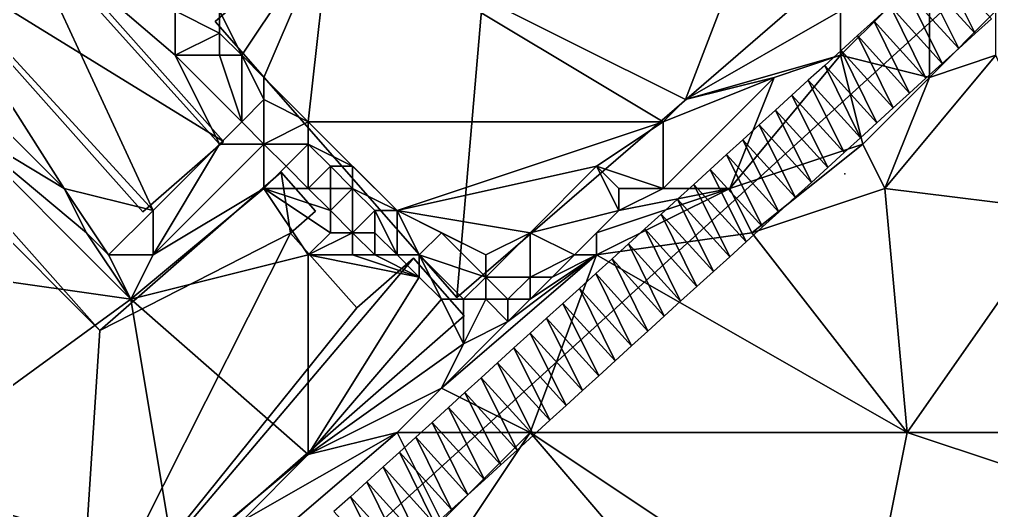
# Model space of a CAD drawing. Header units: metres. Extents: x -1103 to 901, y -902 to 905.
# Drawn here: x -344 to -256.4, y 121 to 165.2 of the extents above; entities that cross this region are included whole.
import ezdxf

# ---------------------------------------------------------------- set-up
doc = ezdxf.new("R2010")
doc.units = ezdxf.units.M
for name, color, linetype in [('OSM_BUILDING_FOOTPRINTS', 7, 'CONTINUOUS'), ('OSM_BUILDING_ROOFS', 1, 'CONTINUOUS'), ('OSM_BUILDING_WALLS', 8, 'CONTINUOUS'), ('OSM_ROAD_AXES', 2, 'CONTINUOUS'), ('OSM_ROAD_SURFACE', 9, 'CONTINUOUS'), ('OSM_TERRAIN', 3, 'CONTINUOUS'), ('OSM_TREES', 3, 'CONTINUOUS')]:
    doc.layers.add(name, color=color, linetype=linetype)

msp = doc.modelspace()

# ---------------------------------------------------------------- linework, layer by layer
at = {"layer": 'OSM_BUILDING_FOOTPRINTS'}
for points in [[(-326.406, 165.054, 13.252), (-304.597, 140.172, 13.252), (-271.303, 168.959, 13.252), (-264.008, 175.262, 13.252), (-267.015, 178.691, 13.252), (-260.979, 183.91, 13.252), (-266.462, 190.159, 13.252), (-274.686, 183.048, 13.252), (-284.181, 193.874, 13.252), (-276.233, 200.742, 13.252), (-281.097, 206.283, 13.252), (-291.057, 197.668, 13.252), (-301.569, 188.577, 13.252), (-300.552, 187.416, 13.252), (-315.552, 174.444, 13.252), (-326.406, 165.054, 13.252)], [(-346.966, 178.192, 15.688), (-325.655, 154.239, 15.688), (-332.917, 147.88, 15.688), (-354.218, 171.822, 15.688), (-346.966, 178.192, 15.688)], [(-386.87, 159.226, 14.263), (-383.234, 162.411, 14.263), (-371.649, 172.563, 14.263), (-368.289, 168.781, 14.263), (-366.344, 170.484, 14.263), (-336.797, 137.175, 14.263), (-320.459, 151.463, 14.263), (-317.342, 147.957, 14.263), (-319.597, 145.978, 14.263), (-313.617, 139.232, 14.263), (-308.51, 143.7, 14.263), (-303.934, 138.524, 14.263), (-338.698, 108.101, 14.263), (-341.859, 111.673, 14.263), (-345.286, 115.521, 14.263), (-350.26, 121.139, 14.263), (-356.914, 128.637, 14.263), (-358.506, 127.244, 14.263), (-383.864, 155.842, 14.263), (-386.87, 159.226, 14.263)]]:
    msp.add_polyline3d(points, close=True, dxfattribs=at)
at = {"layer": 'OSM_BUILDING_ROOFS'}
for points in [[(-300.552, 187.416, 37.652), (-315.552, 174.444, 37.652), (-326.406, 165.054, 37.652)], [(-300.552, 187.416, 37.652), (-326.406, 165.054, 37.652), (-304.597, 140.172, 37.652)], [(-300.552, 187.416, 37.652), (-304.597, 140.172, 37.652), (-271.303, 168.959, 37.652)], [(-325.655, 154.239, 20.888), (-346.966, 178.192, 20.888), (-354.218, 171.822, 20.888)], [(-325.655, 154.239, 20.888), (-354.218, 171.822, 20.888), (-332.917, 147.88, 20.888)], [(-336.797, 137.175, 22.663), (-366.344, 170.484, 22.663), (-368.289, 168.781, 22.663)], [(-368.289, 168.781, 22.663), (-383.234, 162.411, 22.663), (-338.698, 108.101, 22.663)], [(-338.698, 108.101, 22.663), (-336.797, 137.175, 22.663), (-368.289, 168.781, 22.663)], [(-383.234, 162.411, 22.663), (-345.286, 115.521, 22.663), (-341.859, 111.673, 22.663)], [(-383.234, 162.411, 22.663), (-341.859, 111.673, 22.663), (-338.698, 108.101, 22.663)], [(-319.597, 145.978, 22.663), (-320.459, 151.463, 22.663), (-336.797, 137.175, 22.663)], [(-319.597, 145.978, 22.663), (-317.342, 147.957, 22.663), (-320.459, 151.463, 22.663)], [(-338.698, 108.101, 22.663), (-313.617, 139.232, 22.663), (-319.597, 145.978, 22.663)], [(-338.698, 108.101, 22.663), (-319.597, 145.978, 22.663), (-336.797, 137.175, 22.663)], [(-338.698, 108.101, 22.663), (-303.934, 138.524, 22.663), (-308.51, 143.7, 22.663)], [(-338.698, 108.101, 22.663), (-308.51, 143.7, 22.663), (-313.617, 139.232, 22.663)]]:
    msp.add_3dface(points, dxfattribs=at)
at = {"layer": 'OSM_BUILDING_WALLS'}
for points in [[(-325.655, 154.239, 15.688), (-346.966, 178.192, 15.688), (-346.966, 178.192, 20.888)], [(-325.655, 154.239, 15.688), (-346.966, 178.192, 20.888), (-325.655, 154.239, 20.888)], [(-315.552, 174.444, 13.252), (-326.406, 165.054, 13.252), (-326.406, 165.054, 37.652)], [(-315.552, 174.444, 13.252), (-326.406, 165.054, 37.652), (-315.552, 174.444, 37.652)], [(-354.218, 171.822, 15.688), (-332.917, 147.88, 15.688), (-332.917, 147.88, 20.888)], [(-354.218, 171.822, 15.688), (-332.917, 147.88, 20.888), (-354.218, 171.822, 20.888)], [(-336.797, 137.175, 14.263), (-366.344, 170.484, 14.263), (-366.344, 170.484, 22.663)], [(-336.797, 137.175, 14.263), (-366.344, 170.484, 22.663), (-336.797, 137.175, 22.663)], [(-304.597, 140.172, 13.252), (-271.303, 168.959, 13.252), (-271.303, 168.959, 37.652)], [(-304.597, 140.172, 13.252), (-271.303, 168.959, 37.652), (-304.597, 140.172, 37.652)], [(-326.406, 165.054, 13.252), (-304.597, 140.172, 13.252), (-304.597, 140.172, 37.652)], [(-326.406, 165.054, 13.252), (-304.597, 140.172, 37.652), (-326.406, 165.054, 37.652)], [(-332.917, 147.88, 15.688), (-325.655, 154.239, 15.688), (-325.655, 154.239, 20.888)], [(-332.917, 147.88, 15.688), (-325.655, 154.239, 20.888), (-332.917, 147.88, 20.888)], [(-320.459, 151.463, 14.263), (-336.797, 137.175, 14.263), (-336.797, 137.175, 22.663)], [(-320.459, 151.463, 14.263), (-336.797, 137.175, 22.663), (-320.459, 151.463, 22.663)], [(-317.342, 147.957, 14.263), (-320.459, 151.463, 14.263), (-320.459, 151.463, 22.663)], [(-317.342, 147.957, 14.263), (-320.459, 151.463, 22.663), (-317.342, 147.957, 22.663)], [(-319.597, 145.978, 14.263), (-317.342, 147.957, 14.263), (-317.342, 147.957, 22.663)], [(-319.597, 145.978, 14.263), (-317.342, 147.957, 22.663), (-319.597, 145.978, 22.663)], [(-313.617, 139.232, 14.263), (-319.597, 145.978, 14.263), (-319.597, 145.978, 22.663)], [(-313.617, 139.232, 14.263), (-319.597, 145.978, 22.663), (-313.617, 139.232, 22.663)], [(-308.51, 143.7, 14.263), (-313.617, 139.232, 14.263), (-313.617, 139.232, 22.663)], [(-308.51, 143.7, 14.263), (-313.617, 139.232, 22.663), (-308.51, 143.7, 22.663)], [(-303.934, 138.524, 14.263), (-308.51, 143.7, 14.263), (-308.51, 143.7, 22.663)], [(-303.934, 138.524, 14.263), (-308.51, 143.7, 22.663), (-303.934, 138.524, 22.663)], [(-338.698, 108.101, 14.263), (-303.934, 138.524, 14.263), (-303.934, 138.524, 22.663)], [(-338.698, 108.101, 14.263), (-303.934, 138.524, 22.663), (-338.698, 108.101, 22.663)]]:
    msp.add_3dface(points, dxfattribs=at)
at = {"layer": 'OSM_ROAD_AXES'}
msp.add_polyline3d([(-402.908, 37.223, 20.81), (-369.836, 66.994, 16.965), (-359.047, 76.715, 15.212), (-244.012, 181.29, 16.961)], dxfattribs=at)
at = {"layer": 'OSM_ROAD_SURFACE'}
for points in [[(-257.88, 163.952, 16.616), (-261.114, 170.472, 16.579), (-262.589, 169.132, 16.561)], [(-257.88, 163.952, 16.616), (-256.406, 165.293, 16.648), (-261.114, 170.472, 16.579)], [(-259.355, 162.611, 16.583), (-262.589, 169.132, 16.561), (-264.064, 167.791, 16.587)], [(-259.355, 162.611, 16.583), (-257.88, 163.952, 16.616), (-262.589, 169.132, 16.561)], [(-260.83, 161.271, 16.563), (-264.064, 167.791, 16.587), (-265.539, 166.45, 16.613)], [(-260.83, 161.271, 16.563), (-259.355, 162.611, 16.583), (-264.064, 167.791, 16.587)], [(-262.305, 159.93, 16.563), (-265.539, 166.45, 16.613), (-267.013, 165.11, 16.62)], [(-262.305, 159.93, 16.563), (-260.83, 161.271, 16.563), (-265.539, 166.45, 16.613)], [(-263.78, 158.589, 16.661), (-267.013, 165.11, 16.62), (-268.488, 163.769, 16.624)], [(-263.78, 158.589, 16.661), (-262.305, 159.93, 16.563), (-267.013, 165.11, 16.62)], [(-265.254, 157.249, 16.759), (-268.488, 163.769, 16.624), (-269.963, 162.428, 16.629)], [(-265.254, 157.249, 16.759), (-263.78, 158.589, 16.661), (-268.488, 163.769, 16.624)], [(-266.729, 155.908, 16.857), (-269.963, 162.428, 16.629), (-271.438, 161.087, 16.746)], [(-266.729, 155.908, 16.857), (-265.254, 157.249, 16.759), (-269.963, 162.428, 16.629)], [(-268.204, 154.567, 16.957), (-271.438, 161.087, 16.746), (-272.913, 159.747, 16.858)], [(-268.204, 154.567, 16.957), (-266.729, 155.908, 16.857), (-271.438, 161.087, 16.746)], [(-269.679, 153.226, 17.104), (-272.913, 159.747, 16.858), (-274.388, 158.406, 16.971)], [(-269.679, 153.226, 17.104), (-268.204, 154.567, 16.957), (-272.913, 159.747, 16.858)], [(-271.154, 151.886, 17.241), (-274.388, 158.406, 16.971), (-275.862, 157.065, 17.083)], [(-271.154, 151.886, 17.241), (-269.679, 153.226, 17.104), (-274.388, 158.406, 16.971)], [(-272.629, 150.545, 17.377), (-275.862, 157.065, 17.083), (-277.337, 155.725, 17.195)], [(-272.629, 150.545, 17.377), (-271.154, 151.886, 17.241), (-275.862, 157.065, 17.083)], [(-274.103, 149.204, 17.513), (-277.337, 155.725, 17.195), (-278.812, 154.384, 17.337)], [(-274.103, 149.204, 17.513), (-272.629, 150.545, 17.377), (-277.337, 155.725, 17.195)], [(-275.578, 147.864, 17.659), (-278.812, 154.384, 17.337), (-280.287, 153.043, 17.498)], [(-275.578, 147.864, 17.659), (-274.103, 149.204, 17.513), (-278.812, 154.384, 17.337)], [(-277.053, 146.523, 17.815), (-280.287, 153.043, 17.498), (-281.762, 151.703, 17.659)], [(-277.053, 146.523, 17.815), (-275.578, 147.864, 17.659), (-280.287, 153.043, 17.498)], [(-278.528, 145.182, 17.947), (-281.762, 151.703, 17.659), (-283.236, 150.362, 17.821)], [(-278.528, 145.182, 17.947), (-277.053, 146.523, 17.815), (-281.762, 151.703, 17.659)], [(-280.003, 143.842, 18.106), (-283.236, 150.362, 17.821), (-284.711, 149.021, 17.919)], [(-280.003, 143.842, 18.106), (-278.528, 145.182, 17.947), (-283.236, 150.362, 17.821)], [(-281.477, 142.501, 18.265), (-284.711, 149.021, 17.919), (-286.186, 147.68, 18.116)], [(-281.477, 142.501, 18.265), (-280.003, 143.842, 18.106), (-284.711, 149.021, 17.919)], [(-282.952, 141.16, 18.424), (-286.186, 147.68, 18.116), (-287.661, 146.34, 18.251)], [(-282.952, 141.16, 18.424), (-281.477, 142.501, 18.265), (-286.186, 147.68, 18.116)], [(-284.427, 139.819, 18.583), (-287.661, 146.34, 18.251), (-289.136, 144.999, 18.354)], [(-284.427, 139.819, 18.583), (-282.952, 141.16, 18.424), (-287.661, 146.34, 18.251)], [(-285.902, 138.479, 18.637), (-289.136, 144.999, 18.354), (-290.611, 143.658, 18.478)], [(-285.902, 138.479, 18.637), (-284.427, 139.819, 18.583), (-289.136, 144.999, 18.354)], [(-287.377, 137.138, 18.684), (-290.611, 143.658, 18.478), (-292.085, 142.318, 18.547)], [(-287.377, 137.138, 18.684), (-285.902, 138.479, 18.637), (-290.611, 143.658, 18.478)], [(-288.852, 135.797, 18.73), (-292.085, 142.318, 18.547), (-293.56, 140.977, 18.599)], [(-288.852, 135.797, 18.73), (-287.377, 137.138, 18.684), (-292.085, 142.318, 18.547)], [(-290.326, 134.457, 18.777), (-293.56, 140.977, 18.599), (-295.035, 139.636, 18.659)], [(-290.326, 134.457, 18.777), (-288.852, 135.797, 18.73), (-293.56, 140.977, 18.599)], [(-291.801, 133.116, 18.823), (-295.035, 139.636, 18.659), (-296.51, 138.296, 18.718)], [(-291.801, 133.116, 18.823), (-290.326, 134.457, 18.777), (-295.035, 139.636, 18.659)], [(-293.276, 131.775, 18.87), (-296.51, 138.296, 18.718), (-297.985, 136.955, 18.777)], [(-293.276, 131.775, 18.87), (-291.801, 133.116, 18.823), (-296.51, 138.296, 18.718)], [(-294.751, 130.435, 18.916), (-297.985, 136.955, 18.777), (-299.459, 135.614, 18.836)], [(-294.751, 130.435, 18.916), (-293.276, 131.775, 18.87), (-297.985, 136.955, 18.777)], [(-296.226, 129.094, 18.963), (-299.459, 135.614, 18.836), (-300.934, 134.273, 18.895)], [(-296.226, 129.094, 18.963), (-294.751, 130.435, 18.916), (-299.459, 135.614, 18.836)], [(-297.7, 127.753, 18.979), (-300.934, 134.273, 18.895), (-302.409, 132.933, 18.955)], [(-297.7, 127.753, 18.979), (-296.226, 129.094, 18.963), (-300.934, 134.273, 18.895)], [(-299.175, 126.412, 18.962), (-302.409, 132.933, 18.955), (-303.884, 131.592, 19.014)], [(-299.175, 126.412, 18.962), (-297.7, 127.753, 18.979), (-302.409, 132.933, 18.955)], [(-300.65, 125.072, 18.988), (-303.884, 131.592, 19.014), (-305.359, 130.251, 19.07)], [(-300.65, 125.072, 18.988), (-299.175, 126.412, 18.962), (-303.884, 131.592, 19.014)], [(-302.125, 123.731, 19.013), (-305.359, 130.251, 19.07), (-306.834, 128.911, 19.125)], [(-302.125, 123.731, 19.013), (-300.65, 125.072, 18.988), (-305.359, 130.251, 19.07)], [(-303.6, 122.39, 19.039), (-306.834, 128.911, 19.125), (-308.308, 127.57, 19.165)], [(-303.6, 122.39, 19.039), (-302.125, 123.731, 19.013), (-306.834, 128.911, 19.125)], [(-305.075, 121.05, 19.051), (-308.308, 127.57, 19.165), (-309.783, 126.229, 19.172)], [(-305.075, 121.05, 19.051), (-303.6, 122.39, 19.039), (-308.308, 127.57, 19.165)], [(-306.549, 119.709, 19.054), (-309.783, 126.229, 19.172), (-311.258, 124.889, 19.171)], [(-306.549, 119.709, 19.054), (-305.075, 121.05, 19.051), (-309.783, 126.229, 19.172)], [(-308.024, 118.368, 19.034), (-311.258, 124.889, 19.171), (-312.733, 123.548, 19.17)], [(-308.024, 118.368, 19.034), (-306.549, 119.709, 19.054), (-311.258, 124.889, 19.171)], [(-309.499, 117.028, 19.013), (-312.733, 123.548, 19.17), (-314.208, 122.207, 19.169)], [(-309.499, 117.028, 19.013), (-308.024, 118.368, 19.034), (-312.733, 123.548, 19.17)], [(-310.974, 115.687, 18.99), (-314.208, 122.207, 19.169), (-315.682, 120.867, 19.168)], [(-310.974, 115.687, 18.99), (-309.499, 117.028, 19.013), (-314.208, 122.207, 19.169)]]:
    msp.add_3dface(points, dxfattribs=at)
at = {"layer": 'OSM_TERRAIN'}
for points in [[(-316, 174, 15.863), (-284, 158, 15.863), (-274, 184, 15.811)], [(-284, 158, 15.863), (-270, 166, 16.003), (-274, 184, 15.811)], [(-332, 148, 18.07), (-344, 174, 17.947), (-354, 172, 17.947)], [(-332, 148, 18.07), (-326, 154, 17.947), (-344, 174, 17.947)], [(-344, 174, 17.947), (-326, 154, 17.947), (-330, 162, 18.05)], [(-330, 162, 18.05), (-330, 166, 17.783), (-344, 174, 17.947)], [(-324, 162, 15.981), (-316, 174, 15.863), (-326, 166, 16.097)], [(-324, 162, 15.981), (-322, 160, 15.874), (-316, 174, 15.863)], [(-322, 160, 15.874), (-318, 156, 15.863), (-316, 174, 15.863)], [(-318, 156, 15.863), (-286, 156, 15.92), (-316, 174, 15.863)], [(-286, 156, 15.92), (-284, 158, 15.863), (-316, 174, 15.863)], [(-340, 150, 18.744), (-354, 172, 17.947), (-360, 170, 16.756)], [(-340, 150, 18.744), (-332, 148, 18.07), (-354, 172, 17.947)], [(-350, 156, 18.062), (-340, 150, 18.744), (-360, 170, 16.756)], [(-270, 162, 16.642), (-262, 160, 16.501), (-262, 170, 16.5)], [(-270, 162, 16.642), (-262, 170, 16.5), (-270, 166, 16.003)], [(-262, 160, 16.501), (-256, 166, 16.563), (-262, 170, 16.5)], [(-330, 162, 18.05), (-326, 164, 16.077), (-330, 166, 17.783)], [(-326, 164, 16.077), (-326, 166, 16.097), (-330, 166, 17.783)], [(-326, 164, 16.077), (-324, 162, 15.981), (-326, 166, 16.097)], [(-270, 162, 16.642), (-270, 166, 16.003), (-284, 158, 15.863)], [(-262, 160, 16.501), (-256, 162, 17.087), (-256, 166, 16.563)], [(-330, 162, 18.05), (-326, 162, 16.846), (-326, 164, 16.077)], [(-326, 162, 16.846), (-324, 162, 15.981), (-326, 164, 16.077)], [(-326, 154, 17.947), (-324, 156, 18.267), (-330, 162, 18.05)], [(-324, 156, 18.267), (-326, 162, 16.846), (-330, 162, 18.05)], [(-324, 156, 18.267), (-324, 162, 15.981), (-326, 162, 16.846)], [(-324, 156, 18.267), (-322, 158, 16.688), (-324, 162, 15.981)], [(-322, 158, 16.688), (-322, 160, 15.874), (-324, 162, 15.981)], [(-276, 160, 16.613), (-270, 162, 16.642), (-284, 158, 15.863)], [(-280, 150, 17.813), (-270, 162, 16.642), (-276, 160, 16.613)], [(-280, 150, 17.813), (-268, 154, 16.923), (-270, 162, 16.642)], [(-268, 154, 16.923), (-262, 160, 16.501), (-270, 162, 16.642)], [(-266, 150, 17.613), (-250, 148, 17.963), (-256, 162, 17.087)], [(-266, 150, 17.613), (-256, 162, 17.087), (-262, 160, 16.501)], [(-318, 156, 15.863), (-322, 160, 15.874), (-322, 158, 16.688)], [(-280, 150, 17.813), (-276, 160, 16.613), (-286, 150, 17.815)], [(-286, 150, 17.815), (-276, 160, 16.613), (-286, 156, 15.92)], [(-286, 156, 15.92), (-276, 160, 16.613), (-284, 158, 15.863)], [(-268, 154, 16.923), (-266, 150, 17.613), (-262, 160, 16.501)], [(-324, 156, 18.267), (-322, 154, 18.395), (-322, 158, 16.688)], [(-322, 154, 18.395), (-318, 156, 15.863), (-322, 158, 16.688)], [(-376, 146, 17.966), (-334, 140, 18.196), (-350, 156, 18.062)], [(-350, 156, 18.062), (-334, 140, 18.196), (-338, 146, 18.967)], [(-350, 156, 18.062), (-338, 146, 18.967), (-340, 150, 18.744)], [(-326, 154, 17.947), (-322, 154, 18.395), (-324, 156, 18.267)], [(-322, 154, 18.395), (-318, 154, 16.687), (-318, 156, 15.863)], [(-318, 154, 16.687), (-314, 152, 15.863), (-318, 156, 15.863)], [(-314, 152, 15.863), (-310, 148, 15.863), (-318, 156, 15.863)], [(-318, 156, 15.863), (-310, 148, 15.863), (-286, 156, 15.92)], [(-292, 152, 15.863), (-286, 156, 15.92), (-310, 148, 15.863)], [(-292, 152, 15.863), (-286, 150, 17.815), (-286, 156, 15.92)], [(-332, 144, 18.58), (-322, 150, 18.125), (-322, 154, 18.395)], [(-332, 148, 18.07), (-332, 144, 18.58), (-326, 154, 17.947)], [(-332, 144, 18.58), (-322, 154, 18.395), (-326, 154, 17.947)], [(-322, 150, 18.125), (-320, 152, 18.191), (-322, 154, 18.395)], [(-320, 152, 18.191), (-318, 154, 16.687), (-322, 154, 18.395)], [(-320, 152, 18.191), (-318, 150, 18.198), (-318, 154, 16.687)], [(-318, 150, 18.198), (-316, 152, 16.529), (-318, 154, 16.687)], [(-316, 152, 16.529), (-314, 152, 15.863), (-318, 154, 16.687)], [(-278, 146, 17.813), (-268, 154, 16.923), (-280, 150, 17.813)], [(-278, 146, 17.813), (-266, 150, 17.613), (-268, 154, 16.923)], [(-322, 150, 18.125), (-318, 150, 18.198), (-320, 152, 18.191)], [(-318, 150, 18.198), (-316, 150, 17.678), (-316, 152, 16.529)], [(-316, 150, 17.678), (-314, 150, 16.324), (-316, 152, 16.529)], [(-314, 150, 16.324), (-314, 152, 15.863), (-316, 152, 16.529)], [(-314, 150, 16.324), (-310, 148, 15.863), (-314, 152, 15.863)], [(-298, 146, 15.863), (-292, 152, 15.863), (-310, 148, 15.863)], [(-298, 146, 15.863), (-290, 148, 17.918), (-292, 152, 15.863)], [(-290, 148, 17.918), (-290, 150, 16.937), (-292, 152, 15.863)], [(-290, 150, 16.937), (-286, 150, 17.815), (-292, 152, 15.863)], [(-338, 146, 18.967), (-336, 144, 19.02), (-340, 150, 18.744)], [(-336, 144, 19.02), (-332, 148, 18.07), (-340, 150, 18.744)], [(-334, 140, 18.196), (-322, 150, 18.125), (-332, 144, 18.58)], [(-334, 140, 18.196), (-318, 144, 18.125), (-322, 150, 18.125)], [(-318, 144, 18.125), (-316, 146, 18.628), (-322, 150, 18.125)], [(-316, 146, 18.628), (-316, 148, 18.228), (-322, 150, 18.125)], [(-322, 150, 18.125), (-316, 148, 18.228), (-318, 150, 18.198)], [(-316, 148, 18.228), (-316, 150, 17.678), (-318, 150, 18.198)], [(-316, 148, 18.228), (-314, 146, 18.363), (-314, 150, 16.324)], [(-316, 148, 18.228), (-314, 150, 16.324), (-316, 150, 17.678)], [(-314, 146, 18.363), (-312, 148, 16.168), (-314, 150, 16.324)], [(-312, 148, 16.168), (-310, 148, 15.863), (-314, 150, 16.324)], [(-292, 144, 18.446), (-278, 146, 17.813), (-280, 150, 17.813)], [(-292, 144, 18.446), (-280, 150, 17.813), (-292, 146, 18.258)], [(-292, 146, 18.258), (-280, 150, 17.813), (-290, 148, 17.918)], [(-290, 148, 17.918), (-280, 150, 17.813), (-286, 150, 17.815)], [(-290, 148, 17.918), (-286, 150, 17.815), (-290, 150, 16.937)], [(-264, 128, 18.812), (-266, 150, 17.613), (-278, 146, 17.813)], [(-266, 150, 17.613), (-264, 128, 18.812), (-250, 148, 17.963)], [(-336, 144, 19.02), (-332, 144, 18.58), (-332, 148, 18.07)], [(-316, 146, 18.628), (-314, 146, 18.363), (-316, 148, 18.228)], [(-314, 146, 18.363), (-312, 146, 17.199), (-312, 148, 16.168)], [(-312, 146, 17.199), (-310, 144, 17.809), (-312, 148, 16.168)], [(-310, 144, 17.809), (-310, 148, 15.863), (-312, 148, 16.168)], [(-308, 144, 17.8), (-310, 148, 15.863), (-310, 144, 17.809)], [(-308, 144, 17.8), (-306, 146, 16.2), (-310, 148, 15.863)], [(-306, 146, 16.2), (-302, 144, 15.863), (-310, 148, 15.863)], [(-302, 144, 15.863), (-298, 146, 15.863), (-310, 148, 15.863)], [(-294, 144, 18.535), (-290, 148, 17.918), (-298, 146, 15.863)], [(-294, 144, 18.535), (-292, 146, 18.258), (-290, 148, 17.918)], [(-264, 128, 18.812), (-248, 128, 18.028), (-250, 148, 17.963)], [(-356, 124, 18), (-334, 140, 18.196), (-376, 146, 17.966)], [(-334, 140, 18.196), (-336, 144, 19.02), (-338, 146, 18.967)], [(-318, 144, 18.125), (-314, 144, 18.79), (-314, 146, 18.363)], [(-318, 144, 18.125), (-314, 146, 18.363), (-316, 146, 18.628)], [(-314, 144, 18.79), (-312, 144, 18.22), (-314, 146, 18.363)], [(-312, 144, 18.22), (-312, 146, 17.199), (-314, 146, 18.363)], [(-312, 144, 18.22), (-310, 144, 17.809), (-312, 146, 17.199)], [(-308, 144, 17.8), (-302, 142, 16.231), (-306, 146, 16.2)], [(-302, 142, 16.231), (-302, 144, 15.863), (-306, 146, 16.2)], [(-302, 142, 16.231), (-298, 146, 15.863), (-302, 144, 15.863)], [(-302, 142, 16.231), (-298, 142, 18.002), (-298, 146, 15.863)], [(-298, 142, 18.002), (-294, 144, 18.535), (-298, 146, 15.863)], [(-292, 144, 18.446), (-292, 146, 18.258), (-294, 144, 18.535)], [(-292, 144, 18.446), (-264, 128, 18.812), (-278, 146, 17.813)], [(-336, 144, 19.02), (-334, 140, 18.196), (-332, 144, 18.58)], [(-334, 140, 18.196), (-318, 126, 18.186), (-318, 144, 18.125)], [(-318, 126, 18.186), (-308, 142, 18.125), (-318, 144, 18.125)], [(-318, 144, 18.125), (-308, 142, 18.125), (-314, 144, 18.79)], [(-314, 144, 18.79), (-308, 142, 18.125), (-312, 144, 18.22)], [(-308, 142, 18.125), (-310, 144, 17.809), (-312, 144, 18.22)], [(-308, 142, 18.125), (-308, 144, 17.8), (-310, 144, 17.809)], [(-306, 140, 18.125), (-308, 144, 17.8), (-308, 142, 18.125)], [(-306, 140, 18.125), (-304, 140, 17.695), (-308, 144, 17.8)], [(-304, 140, 17.695), (-302, 142, 16.231), (-308, 144, 17.8)], [(-298, 128, 18.953), (-292, 144, 18.446), (-306, 132, 18.99)], [(-306, 132, 18.99), (-292, 144, 18.446), (-300, 138, 18.88)], [(-292, 144, 18.446), (-298, 140, 18.798), (-300, 138, 18.88)], [(-298, 128, 18.953), (-264, 128, 18.812), (-292, 144, 18.446)], [(-298, 140, 18.798), (-292, 144, 18.446), (-296, 142, 18.689)], [(-298, 142, 18.002), (-296, 142, 18.689), (-294, 144, 18.535)], [(-296, 142, 18.689), (-292, 144, 18.446), (-294, 144, 18.535)], [(-318, 126, 18.186), (-306, 140, 18.125), (-308, 142, 18.125)], [(-304, 140, 17.695), (-302, 140, 17.605), (-302, 142, 16.231)], [(-302, 140, 17.605), (-300, 140, 18.23), (-302, 142, 16.231)], [(-300, 140, 18.23), (-298, 142, 18.002), (-302, 142, 16.231)], [(-300, 140, 18.23), (-298, 140, 18.798), (-298, 142, 18.002)], [(-298, 140, 18.798), (-296, 142, 18.689), (-298, 142, 18.002)], [(-356, 124, 18), (-330, 116, 18.125), (-334, 140, 18.196)], [(-330, 116, 18.125), (-318, 126, 18.186), (-334, 140, 18.196)], [(-318, 126, 18.186), (-304, 136, 18.541), (-306, 140, 18.125)], [(-306, 140, 18.125), (-304, 136, 18.541), (-304, 140, 17.695)], [(-304, 136, 18.541), (-300, 138, 18.88), (-302, 140, 17.605)], [(-304, 136, 18.541), (-302, 140, 17.605), (-304, 140, 17.695)], [(-302, 140, 17.605), (-300, 138, 18.88), (-300, 140, 18.23)], [(-300, 138, 18.88), (-298, 140, 18.798), (-300, 140, 18.23)], [(-306, 132, 18.99), (-300, 138, 18.88), (-304, 136, 18.541)], [(-306, 132, 18.99), (-304, 136, 18.541), (-318, 126, 18.186)], [(-310, 128, 19.147), (-306, 132, 18.99), (-318, 126, 18.186)], [(-310, 128, 19.147), (-298, 128, 18.953), (-306, 132, 18.99)], [(-324, 116, 19.144), (-310, 128, 19.147), (-324, 120, 18.379)], [(-324, 116, 19.144), (-306, 120, 19.005), (-310, 128, 19.147)], [(-324, 120, 18.379), (-310, 128, 19.147), (-318, 126, 18.186)], [(-306, 120, 19.005), (-298, 128, 18.953), (-310, 128, 19.147)], [(-306, 120, 19.005), (-306, 116, 18.538), (-298, 128, 18.953)], [(-306, 116, 18.538), (-286, 114, 17.655), (-298, 128, 18.953)], [(-268, 108, 16.894), (-298, 128, 18.953), (-286, 114, 17.655)], [(-298, 128, 18.953), (-268, 108, 16.894), (-264, 128, 18.812)], [(-268, 108, 16.894), (-246, 122, 17.106), (-264, 128, 18.812)], [(-246, 122, 17.106), (-248, 128, 18.028), (-264, 128, 18.812)], [(-324, 120, 18.379), (-318, 126, 18.186), (-330, 116, 18.125)], [(-346, 114, 18.032), (-330, 116, 18.125), (-356, 124, 18)], [(-268, 108, 16.894), (-252, 112, 16.057), (-246, 122, 17.106)]]:
    msp.add_3dface(points, dxfattribs=at)
at = {"layer": 'OSM_TREES'}
msp.add_point((-269.634, 151.308, 17.283), dxfattribs=at)

doc.saveas('drawing.dxf')
